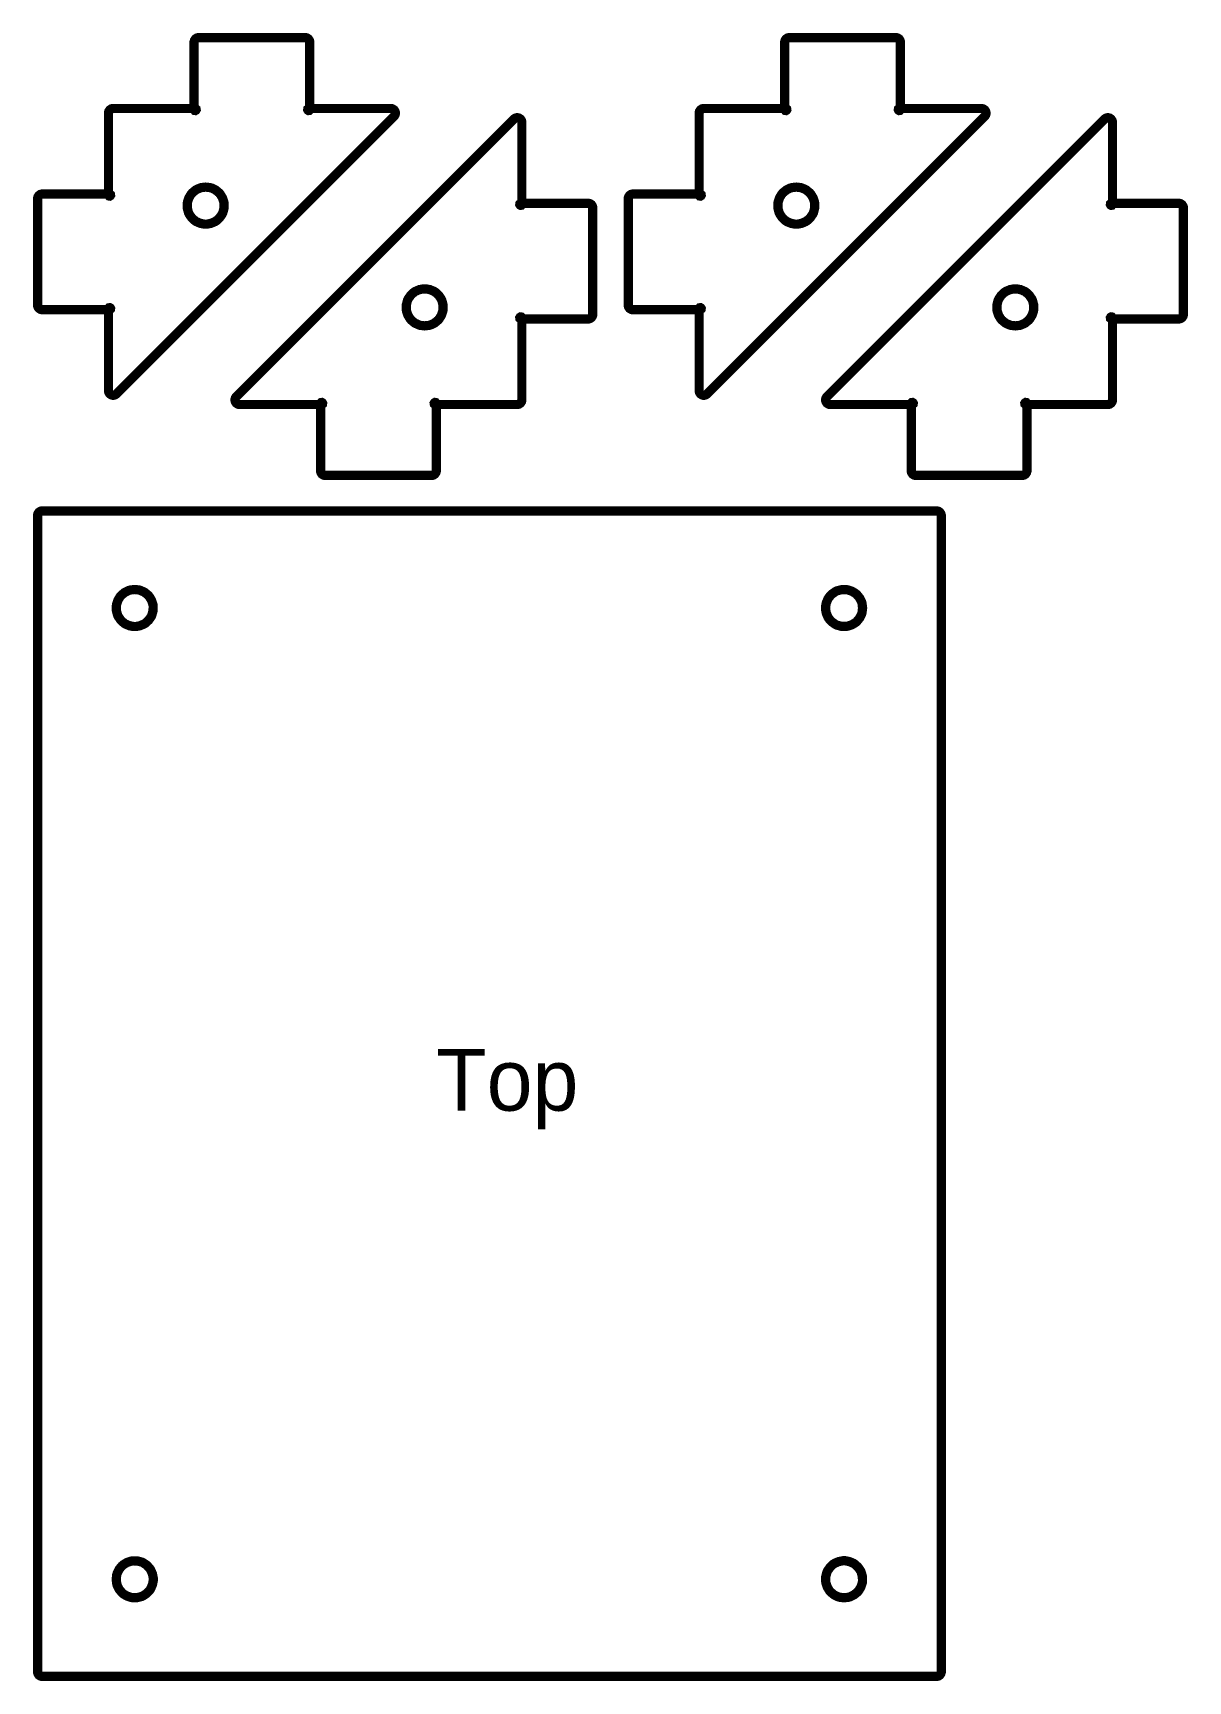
# Model space of a CAD drawing. Extents: x 10 to 165, y 10 to 281.
# Drawn here: x 9.8 to 84.7, y 174.1 to 281 of the extents above; entities that cross this region are included whole.
import ezdxf

# ---------------------------------------------------------------- set-up
doc = ezdxf.new("R2010")
doc.units = 0
doc.layers.get('0').update_dxf_attribs({"linetype": 'CONTINUOUS'})

msp = doc.modelspace()

# ---------------------------------------------------------------- linework, layer by layer
at = {"color": 0, "const_width": 0.6}
for points in [[(32.9999, 276.1), (27.7496, 276.1), (27.7275, 276.1), (27.6628, 276.088), (27.6228, 276.058), (27.6173, 276.021), (27.6365, 275.988), (27.6696, 275.969), (27.7068, 275.974), (27.7372, 276.014), (27.7496, 276.079), (27.7496, 276.1), (27.7496, 280.4), (27.7496, 280.431), (27.7247, 280.518), (27.6614, 280.613), (27.5663, 280.676), (27.4794, 280.7), (27.4505, 280.7), (20.5507, 280.7), (20.5204, 280.7), (20.4322, 280.676), (20.3371, 280.613), (20.2737, 280.518), (20.2503, 280.431), (20.2503, 280.4), (20.2503, 276.1), (20.2503, 276.079), (20.2613, 276.014), (20.2916, 275.974), (20.3288, 275.969), (20.3619, 275.988), (20.3812, 276.021), (20.3757, 276.058), (20.3357, 276.088), (20.2709, 276.1), (20.2503, 276.1), (14.9999, 276.1), (14.9696, 276.1), (14.8828, 276.076), (14.7877, 276.013), (14.723, 275.918), (14.6995, 275.831), (14.6995, 275.801), (14.6995, 270.55), (14.6995, 270.529), (14.7106, 270.465), (14.7409, 270.425), (14.7781, 270.419), (14.8112, 270.439), (14.8305, 270.472), (14.8249, 270.509), (14.785, 270.539), (14.7202, 270.55), (14.6995, 270.55), (10.4001, 270.55), (10.3697, 270.55), (10.2829, 270.527), (10.1878, 270.462), (10.1231, 270.367), (10.0996, 270.28), (10.0996, 270.25), (10.0996, 263.35), (10.0996, 263.321), (10.1231, 263.234), (10.1878, 263.138), (10.2829, 263.075), (10.3697, 263.049), (10.4001, 263.049), (14.6995, 263.049), (14.7202, 263.049), (14.785, 263.062), (14.8249, 263.092), (14.8305, 263.13), (14.8112, 263.163), (14.7781, 263.182), (14.7409, 263.176), (14.7106, 263.136), (14.6995, 263.072), (14.6995, 263.049), (14.6995, 257.8), (14.6995, 257.772), (14.723, 257.683), (14.7877, 257.588), (14.8828, 257.525), (14.9696, 257.5), (14.9999, 257.5), (15.0275, 257.5), (15.1143, 257.524), (15.197, 257.575), (15.2122, 257.588), (33.2121, 275.588), (33.2259, 275.602), (33.2769, 275.686), (33.3003, 275.773), (33.3003, 275.801), (33.3003, 275.831), (33.2755, 275.918), (33.2121, 276.013), (33.1156, 276.076), (33.0288, 276.1), (32.9999, 276.1)], [(71.3024, 276.1), (66.052, 276.1), (66.0301, 276.1), (65.9652, 276.088), (65.9253, 276.058), (65.9197, 276.021), (65.9391, 275.988), (65.9723, 275.969), (66.0093, 275.974), (66.0396, 276.014), (66.052, 276.079), (66.052, 276.1), (66.052, 280.4), (66.052, 280.431), (66.0273, 280.518), (65.9638, 280.613), (65.8689, 280.676), (65.7821, 280.7), (65.7532, 280.7), (58.8518, 280.7), (58.8215, 280.7), (58.7347, 280.676), (58.6398, 280.613), (58.5763, 280.518), (58.553, 280.431), (58.553, 280.4), (58.553, 276.1), (58.553, 276.079), (58.5639, 276.014), (58.5943, 275.974), (58.6313, 275.969), (58.6645, 275.988), (58.6839, 276.021), (58.6782, 276.058), (58.6384, 276.088), (58.5735, 276.1), (58.553, 276.1), (53.3026, 276.1), (53.2723, 276.1), (53.1855, 276.076), (53.0902, 276.013), (53.0257, 275.918), (53.002, 275.831), (53.002, 275.801), (53.002, 270.55), (53.002, 270.529), (53.013, 270.465), (53.0433, 270.425), (53.0807, 270.419), (53.1139, 270.439), (53.1329, 270.472), (53.1276, 270.509), (53.0874, 270.539), (53.0229, 270.55), (53.002, 270.55), (48.7027, 270.55), (48.6724, 270.55), (48.5856, 270.527), (48.4904, 270.462), (48.4258, 270.367), (48.4022, 270.28), (48.4022, 270.25), (48.4022, 263.35), (48.4022, 263.321), (48.4258, 263.234), (48.4904, 263.138), (48.5856, 263.075), (48.6724, 263.049), (48.7027, 263.049), (53.002, 263.049), (53.0229, 263.049), (53.0874, 263.062), (53.1276, 263.092), (53.1329, 263.13), (53.1139, 263.163), (53.0807, 263.182), (53.0433, 263.176), (53.013, 263.136), (53.002, 263.072), (53.002, 263.049), (53.002, 257.8), (53.002, 257.772), (53.0257, 257.683), (53.0902, 257.588), (53.1855, 257.525), (53.2723, 257.5), (53.3026, 257.5), (53.3301, 257.5), (53.4169, 257.524), (53.4995, 257.575), (53.5146, 257.588), (71.5148, 275.588), (71.5285, 275.602), (71.5793, 275.686), (71.603, 275.773), (71.603, 275.801), (71.603, 275.831), (71.5779, 275.918), (71.5148, 276.013), (71.4181, 276.076), (71.3313, 276.1), (71.3024, 276.1)], [(23.202, 256.899), (28.4523, 256.899), (28.473, 256.899), (28.5378, 256.912), (28.5778, 256.942), (28.5833, 256.979), (28.564, 257.012), (28.5309, 257.032), (28.4937, 257.026), (28.4634, 256.986), (28.4523, 256.921), (28.4523, 256.899), (28.4523, 252.6), (28.4523, 252.571), (28.4758, 252.484), (28.5392, 252.388), (28.6343, 252.324), (28.7225, 252.3), (28.7528, 252.3), (35.6528, 252.3), (35.6817, 252.3), (35.7685, 252.324), (35.8634, 252.388), (35.9269, 252.484), (35.9516, 252.571), (35.9516, 252.6), (35.9516, 256.899), (35.9516, 256.921), (35.9392, 256.986), (35.9089, 257.026), (35.8719, 257.032), (35.8387, 257.012), (35.8193, 256.979), (35.8249, 256.942), (35.8648, 256.912), (35.9297, 256.899), (35.9516, 256.899), (41.202, 256.899), (41.2309, 256.899), (41.3191, 256.924), (41.4143, 256.988), (41.4775, 257.084), (41.5025, 257.171), (41.5025, 257.2), (41.5025, 262.45), (41.5025, 262.472), (41.4898, 262.537), (41.4595, 262.577), (41.4225, 262.582), (41.3893, 262.563), (41.3702, 262.53), (41.3755, 262.493), (41.4154, 262.462), (41.4803, 262.45), (41.5025, 262.45), (45.8033, 262.45), (45.8322, 262.45), (45.919, 262.475), (46.0142, 262.538), (46.0774, 262.634), (46.1024, 262.722), (46.1024, 262.751), (46.1024, 269.65), (46.1024, 269.681), (46.0774, 269.767), (46.0142, 269.863), (45.919, 269.927), (45.8322, 269.951), (45.8033, 269.951), (41.5025, 269.951), (41.4803, 269.951), (41.4154, 269.94), (41.3755, 269.91), (41.3702, 269.872), (41.3893, 269.839), (41.4225, 269.82), (41.4595, 269.825), (41.4898, 269.865), (41.5025, 269.93), (41.5025, 269.951), (41.5025, 275.2), (41.5025, 275.23), (41.4775, 275.317), (41.4143, 275.412), (41.3191, 275.477), (41.2309, 275.5), (41.202, 275.5), (41.173, 275.5), (41.0877, 275.478), (41.0034, 275.427), (40.9896, 275.412), (22.9898, 257.412), (22.976, 257.398), (22.9251, 257.315), (22.903, 257.229), (22.903, 257.2), (22.903, 257.171), (22.9264, 257.084), (22.9898, 256.988), (23.0849, 256.924), (23.1717, 256.899), (23.202, 256.899)], [(61.5047, 256.899), (66.7551, 256.899), (66.7755, 256.899), (66.8405, 256.912), (66.8803, 256.942), (66.886, 256.979), (66.8666, 257.012), (66.8334, 257.032), (66.7964, 257.026), (66.766, 256.986), (66.7551, 256.921), (66.7551, 256.899), (66.7551, 252.6), (66.7551, 252.571), (66.7784, 252.484), (66.8419, 252.388), (66.9368, 252.324), (67.025, 252.3), (67.0553, 252.3), (73.9553, 252.3), (73.9842, 252.3), (74.071, 252.324), (74.1659, 252.388), (74.2294, 252.484), (74.2541, 252.571), (74.2541, 252.6), (74.2541, 256.899), (74.2541, 256.921), (74.2417, 256.986), (74.2114, 257.026), (74.1743, 257.032), (74.1412, 257.012), (74.1218, 256.979), (74.1274, 256.942), (74.1673, 256.912), (74.2322, 256.899), (74.2541, 256.899), (79.5045, 256.899), (79.5334, 256.899), (79.6216, 256.924), (79.7168, 256.988), (79.78, 257.084), (79.805, 257.171), (79.805, 257.2), (79.805, 262.45), (79.805, 262.472), (79.7927, 262.537), (79.7624, 262.577), (79.725, 262.582), (79.6918, 262.563), (79.6727, 262.53), (79.678, 262.493), (79.7183, 262.462), (79.7828, 262.45), (79.805, 262.45), (84.1043, 262.45), (84.1333, 262.45), (84.2215, 262.475), (84.3167, 262.538), (84.3802, 262.634), (84.4049, 262.722), (84.4049, 262.751), (84.4049, 269.65), (84.4049, 269.681), (84.3802, 269.767), (84.3167, 269.863), (84.2215, 269.927), (84.1333, 269.951), (84.1043, 269.951), (79.805, 269.951), (79.7828, 269.951), (79.7183, 269.94), (79.678, 269.91), (79.6727, 269.872), (79.6918, 269.839), (79.725, 269.82), (79.7624, 269.825), (79.7927, 269.865), (79.805, 269.93), (79.805, 269.951), (79.805, 275.2), (79.805, 275.23), (79.78, 275.317), (79.7168, 275.412), (79.6216, 275.477), (79.5334, 275.5), (79.5045, 275.5), (79.4755, 275.5), (79.3902, 275.478), (79.3062, 275.427), (79.2925, 275.412), (61.2923, 257.412), (61.2786, 257.398), (61.2278, 257.315), (61.2041, 257.229), (61.2041, 257.2), (61.2041, 257.171), (61.2278, 257.084), (61.2923, 256.988), (61.3876, 256.924), (61.4743, 256.899), (61.5047, 256.899)], [(10.4001, 174.4), (68.4004, 174.4), (68.4294, 174.4), (68.5161, 174.425), (68.611, 174.488), (68.6745, 174.584), (68.6992, 174.672), (68.6992, 174.701), (68.6992, 249.701), (68.6992, 249.731), (68.6745, 249.818), (68.611, 249.913), (68.5161, 249.976), (68.4294, 249.999), (68.4004, 249.999), (10.4001, 249.999), (10.3697, 249.999), (10.2829, 249.976), (10.1878, 249.913), (10.1231, 249.818), (10.0996, 249.731), (10.0996, 249.701), (10.0996, 174.701), (10.0996, 174.672), (10.1231, 174.584), (10.1878, 174.488), (10.2829, 174.425), (10.3697, 174.4), (10.4001, 174.4)]]:
    msp.add_lwpolyline(points, close=True, dxfattribs=at)
at = {"color": 5, "const_width": 0.6}
for points in [[(20.9999, 268.6), (20.9145, 268.6), (20.6609, 268.65), (20.3991, 268.76), (20.3509, 268.791), (20.3026, 268.822), (20.0918, 269.015), (19.9319, 269.25), (19.9085, 269.302), (19.8837, 269.354), (19.8107, 269.63), (19.8038, 269.913), (19.8121, 269.97), (19.8203, 270.028), (19.9085, 270.299), (20.0546, 270.544), (20.0932, 270.586), (20.1304, 270.63), (20.3509, 270.811), (20.6072, 270.936), (20.6623, 270.951), (20.7174, 270.968), (20.9999, 271.001), (21.2824, 270.968), (21.3376, 270.951), (21.3927, 270.936), (21.649, 270.811), (21.8681, 270.63), (21.9067, 270.586), (21.9439, 270.544), (22.09, 270.299), (22.1795, 270.028), (22.1878, 269.97), (22.1961, 269.913), (22.1878, 269.63), (22.1148, 269.354), (22.0913, 269.302), (22.0665, 269.25), (21.9067, 269.015), (21.6972, 268.822), (21.649, 268.791), (21.5994, 268.76), (21.3376, 268.65), (21.084, 268.6), (20.9999, 268.6)], [(59.3027, 268.6), (59.2169, 268.6), (58.9636, 268.65), (58.7015, 268.76), (58.6535, 268.791), (58.6052, 268.822), (58.3942, 269.015), (58.2344, 269.25), (58.2112, 269.302), (58.1865, 269.354), (58.1131, 269.63), (58.1064, 269.913), (58.1145, 269.97), (58.123, 270.028), (58.2112, 270.299), (58.3572, 270.544), (58.3957, 270.586), (58.4331, 270.63), (58.6535, 270.811), (58.9082, 270.936), (58.965, 270.951), (59.0201, 270.968), (59.3027, 271.001), (59.5849, 270.968), (59.6403, 270.951), (59.6953, 270.936), (59.9504, 270.811), (60.1708, 270.63), (60.2093, 270.586), (60.2463, 270.544), (60.3924, 270.299), (60.482, 270.028), (60.4905, 269.97), (60.4986, 269.913), (60.489, 269.63), (60.4174, 269.354), (60.3938, 269.302), (60.3691, 269.25), (60.2093, 269.015), (59.9997, 268.822), (59.9514, 268.791), (59.902, 268.76), (59.6403, 268.65), (59.3866, 268.6), (59.3027, 268.6)], [(35.202, 264.4), (35.2859, 264.4), (35.5395, 264.352), (35.8027, 264.241), (35.851, 264.21), (35.8994, 264.179), (36.1086, 263.987), (36.2701, 263.751), (36.2948, 263.699), (36.3181, 263.646), (36.3897, 263.371), (36.3982, 263.087), (36.3897, 263.029), (36.3816, 262.973), (36.2934, 262.702), (36.146, 262.459), (36.1086, 262.414), (36.0701, 262.371), (35.851, 262.191), (35.596, 262.066), (35.541, 262.049), (35.4845, 262.034), (35.202, 262.001), (34.9195, 262.034), (34.8644, 262.049), (34.8093, 262.066), (34.5529, 262.191), (34.3324, 262.371), (34.2952, 262.414), (34.2567, 262.459), (34.1106, 262.702), (34.0224, 262.973), (34.0141, 263.029), (34.0058, 263.087), (34.0141, 263.371), (34.0858, 263.646), (34.1106, 263.699), (34.134, 263.751), (34.2952, 263.987), (34.5047, 264.179), (34.5529, 264.21), (34.6012, 264.241), (34.863, 264.352), (35.1166, 264.4), (35.202, 264.4)], [(73.5044, 264.4), (73.5887, 264.4), (73.842, 264.352), (74.1056, 264.241), (74.1535, 264.21), (74.2019, 264.179), (74.4114, 263.987), (74.5712, 263.751), (74.5959, 263.699), (74.6196, 263.646), (74.6926, 263.371), (74.7007, 263.087), (74.6926, 263.029), (74.6841, 262.973), (74.5959, 262.702), (74.4485, 262.459), (74.4114, 262.414), (74.3726, 262.371), (74.1535, 262.191), (73.8988, 262.066), (73.8434, 262.049), (73.787, 262.034), (73.5044, 262.001), (73.2222, 262.034), (73.1668, 262.049), (73.1118, 262.066), (72.8557, 262.191), (72.6352, 262.371), (72.5978, 262.414), (72.5593, 262.459), (72.4133, 262.702), (72.3251, 262.973), (72.3166, 263.029), (72.3085, 263.087), (72.3166, 263.371), (72.3882, 263.646), (72.4133, 263.699), (72.4366, 263.751), (72.5964, 263.987), (72.8073, 264.179), (72.8557, 264.21), (72.9036, 264.241), (73.1654, 264.352), (73.4191, 264.4), (73.5044, 264.4)], [(16.4, 242.5), (16.3146, 242.5), (16.061, 242.55), (15.7992, 242.66), (15.751, 242.69), (15.7027, 242.722), (15.4919, 242.915), (15.332, 243.149), (15.3086, 243.202), (15.2838, 243.254), (15.2108, 243.53), (15.2039, 243.814), (15.2122, 243.87), (15.2204, 243.928), (15.3072, 244.199), (15.4547, 244.443), (15.4933, 244.486), (15.5305, 244.53), (15.751, 244.711), (16.0059, 244.836), (16.0624, 244.851), (16.1175, 244.868), (16.4, 244.901), (16.6825, 244.868), (16.7376, 244.851), (16.7928, 244.836), (17.0477, 244.711), (17.2682, 244.53), (17.3068, 244.486), (17.344, 244.443), (17.4901, 244.199), (17.5796, 243.928), (17.5879, 243.87), (17.5962, 243.814), (17.5865, 243.53), (17.5149, 243.254), (17.4914, 243.202), (17.4666, 243.149), (17.3068, 242.915), (17.0973, 242.722), (17.0491, 242.69), (16.9995, 242.66), (16.7376, 242.55), (16.4841, 242.5), (16.4, 242.5)], [(61.1999, 243.701), (61.1999, 243.786), (61.2482, 244.038), (61.3586, 244.3), (61.3904, 244.348), (61.4204, 244.398), (61.6133, 244.607), (61.849, 244.769), (61.9016, 244.792), (61.9538, 244.817), (62.2293, 244.888), (62.5133, 244.897), (62.5711, 244.888), (62.6276, 244.88), (62.8978, 244.792), (63.1416, 244.646), (63.1857, 244.607), (63.2284, 244.57), (63.409, 244.35), (63.5346, 244.093), (63.5512, 244.038), (63.5663, 243.983), (63.5991, 243.701), (63.5663, 243.417), (63.5512, 243.362), (63.5346, 243.307), (63.409, 243.052), (63.2284, 242.831), (63.1857, 242.792), (63.1416, 242.755), (62.8978, 242.609), (62.6276, 242.521), (62.5711, 242.513), (62.5133, 242.504), (62.2293, 242.513), (61.9538, 242.584), (61.9016, 242.608), (61.849, 242.632), (61.6133, 242.794), (61.4204, 243.003), (61.3904, 243.052), (61.3586, 243.1), (61.2482, 243.363), (61.1999, 243.616), (61.1999, 243.701)], [(17.6003, 180.699), (17.6003, 180.615), (17.5507, 180.362), (17.4405, 180.1), (17.4101, 180.052), (17.3784, 180.003), (17.1855, 179.794), (16.9499, 179.633), (16.8989, 179.608), (16.8465, 179.585), (16.5695, 179.513), (16.2857, 179.505), (16.2292, 179.513), (16.1713, 179.521), (15.9012, 179.609), (15.6573, 179.755), (15.6145, 179.792), (15.5704, 179.831), (15.3899, 180.052), (15.2631, 180.306), (15.248, 180.362), (15.2315, 180.417), (15.1984, 180.701), (15.2315, 180.983), (15.248, 181.038), (15.2631, 181.094), (15.3899, 181.35), (15.5704, 181.569), (15.6145, 181.606), (15.6573, 181.645), (15.9012, 181.792), (16.1713, 181.88), (16.2292, 181.887), (16.2857, 181.895), (16.5695, 181.889), (16.8465, 181.817), (16.8989, 181.792), (16.9499, 181.769), (17.1855, 181.608), (17.3784, 181.398), (17.4101, 181.349), (17.4405, 181.3), (17.5507, 181.038), (17.6003, 180.785), (17.6003, 180.699)], [(62.4004, 181.9), (62.4844, 181.9), (62.738, 181.851), (62.9998, 181.741), (63.0495, 181.709), (63.0975, 181.679), (63.3056, 181.486), (63.4668, 181.251), (63.4919, 181.198), (63.5152, 181.146), (63.5868, 180.872), (63.5963, 180.586), (63.5882, 180.528), (63.5801, 180.472), (63.4905, 180.202), (63.3444, 179.958), (63.307, 179.914), (63.2686, 179.871), (63.0481, 179.691), (62.793, 179.565), (62.738, 179.549), (62.683, 179.534), (62.4004, 179.5), (62.1178, 179.534), (62.0628, 179.549), (62.0063, 179.565), (61.7513, 179.691), (61.5308, 179.871), (61.4938, 179.914), (61.4549, 179.958), (61.3075, 180.202), (61.2207, 180.472), (61.2126, 180.528), (61.2041, 180.586), (61.2112, 180.872), (61.2842, 181.146), (61.3089, 181.198), (61.3322, 181.251), (61.4923, 181.486), (61.7015, 181.679), (61.7513, 181.709), (61.7996, 181.741), (62.0614, 181.851), (62.315, 181.9), (62.4004, 181.9)]]:
    msp.add_lwpolyline(points, close=True, dxfattribs=at)

# ---------------------------------------------------------------- texts
at = {"color": 1}
msp.add_text('Top', height=4.0005, dxfattribs=at).set_placement((35.9541, 211.096))

doc.saveas('drawing.dxf')
